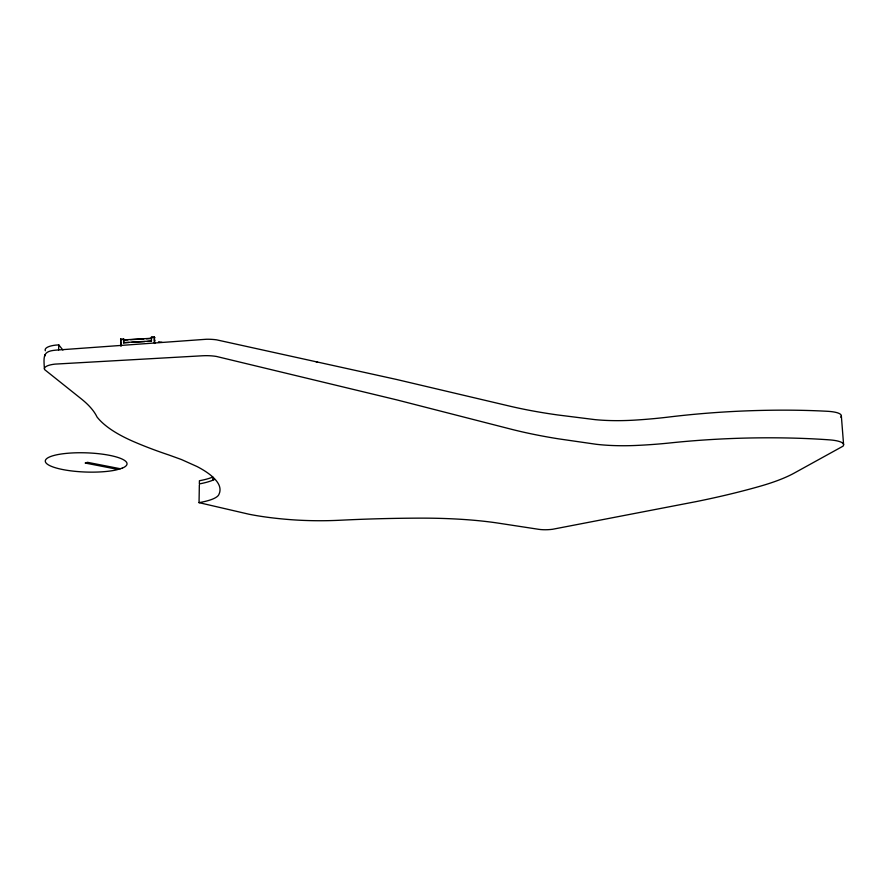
<?xml version="1.0" encoding="UTF-8"?>
<svg xmlns="http://www.w3.org/2000/svg" width="888" height="888" viewBox="0 0 888 888"><rect width="100%" height="100%" fill="white"/><g stroke="black" fill="none" stroke-linecap="round" stroke-linejoin="round"><path stroke-width="1.33" d="M212.787 480.219L212.831 477.023A59.085 13.808 1.3 0 1 199.423 480.73L199.367 483.916A59.119 12.843 0.1 0 0 214.374 479.509M199.045 502.652A59.285 13.065 1.2 0 0 218.848 494.605L219.58 492.718A219.924 47.996 2.5 0 0 217.849 482.917A257.642 55.755 2.7 0 0 197.025 466.533L181.452 459.54L168.875 454.989A577.944 173.304 -3.2 0 1 134.021 441.78A281.152 77.789 -0.5 0 1 97.003 416.96A345.599 83.516 5 0 0 81.23 398.823L44.578 369.575A20.357 5.861 2.9 0 1 55.056 364.113L202.642 355.766A20.391 6.116 1.5 0 1 216.35 356.432L396.858 399.9L510.511 429.037A407.426 119.569 -5.3 0 0 558.363 438.816L596.159 444.278A76.645 19.614 -3 0 0 637.984 445.365A155.899 41.814 -3.2 0 0 670.329 442.912A206.405 44.555 -3.2 0 1 751.537 437.962A227.75 48.585 -3.2 0 1 828.97 439.826A29.937 6.949 -4.3 0 1 843.034 446.165L794.36 473.015A181.063 42.247 -2.7 0 1 759.495 486.413A458.497 121.612 -1.1 0 1 695.87 501.665L552.614 529.27A11.977 2.387 -1.8 0 1 538.861 529.337L498.357 523.143A130.159 24.942 -0.8 0 0 421.001 518.137A293.739 50.993 -0.7 0 0 347.008 519.913L340.404 520.224A90.132 19.625 -0.1 0 1 289.199 519.547A123.532 27.428 -0.2 0 1 248.895 514.208L199.045 502.652L199.345 485.003M147.519 341.436L151.493 341.203L151.404 337.196L154.379 337.029L154.778 343.478M154.246 342.968L154.379 337.029M120.635 338.994L121.012 345.943L120.635 338.994L124.165 339.394L121.201 339.571M128.971 342.513L123.676 342.812L123.599 338.828M123.676 342.812L123.754 339.893L151.559 338.273M58.597 349.939L58.797 344.921L55.8 345.099A20.302 6.072 3.1 0 0 45.332 350.749M44.4 368.564C43.457 355.389 43.29 351.26 55.6 350.161L206.36 339.26A20.346 6.027 0.4 0 1 216.594 339.838L396.603 379.476L509.834 406.16A406.26 117.305 -6.3 0 0 557.498 414.929L595.127 419.647A76.39 19.247 -4 0 0 636.774 419.991A155.345 41.015 -4.2 0 0 668.964 417.016A205.572 43.69 -4.2 0 1 749.772 410.756A226.895 47.652 -4.2 0 1 826.784 411.255A29.837 6.804 -5.3 0 1 840.77 417.227M45.122 355.799L44.955 354.723M154.912 337.606L151.404 337.196M127.916 339.849L123.754 339.893M130.569 339.693L143.801 338.927M146.442 338.772L151.737 338.461M123.488 342.624L151.315 341.014M131.624 342.357L144.866 341.58M120.446 468.764L87.501 462.326L85.181 463.036L118.115 469.452M154.312 339.96L154.845 340.526M159.041 342.468L158.519 341.902L161.971 342.302M58.797 344.921L62.904 350.039M841.336 415.795L843.6 444.71M316.306 362.093A8.847 2.531 -0.9 0 1 317.516 362.038M122.167 468.176L116.062 469.974A40.881 9.602 2 0 1 48.263 464.79A40.881 9.602 2 0 1 88.367 452.924A40.881 9.602 2 0 1 122.167 468.176"/></g></svg>
